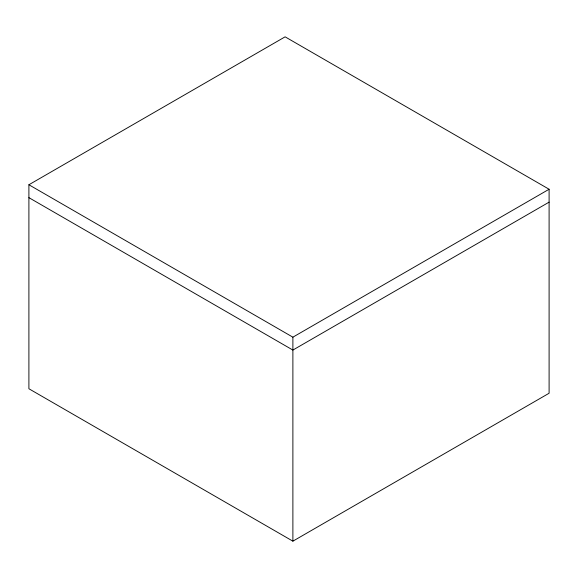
<?xml version="1.0" encoding="UTF-8"?>
<svg xmlns="http://www.w3.org/2000/svg" width="578" height="578" viewBox="0 0 578 578"><rect width="100%" height="100%" fill="white"/><g stroke="black" fill="none" stroke-linecap="round" stroke-linejoin="round"><path stroke-width="0.87" d="M28.9 184.758L285.113 36.833L549.1 189.244L549.1 393.242L292.887 541.167L28.9 388.756L28.9 184.758L292.887 337.169L549.1 189.244M549.1 202.141L292.887 350.066L28.9 197.654M292.887 337.169L292.887 541.167"/></g></svg>
